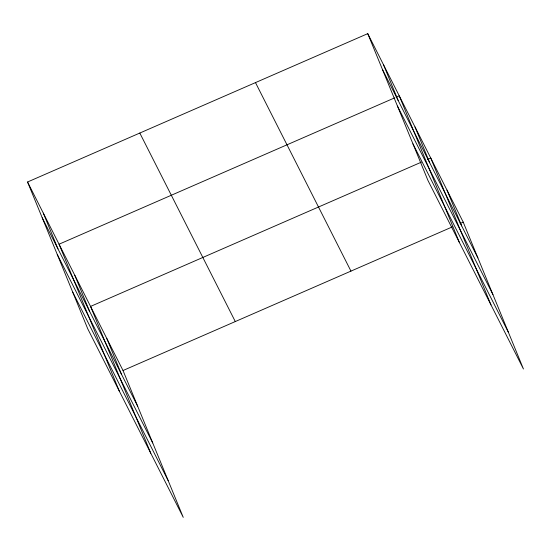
<?xml version="1.0" encoding="UTF-8"?>
<svg xmlns="http://www.w3.org/2000/svg" width="551" height="551" viewBox="0 0 551 551"><rect width="100%" height="100%" fill="white"/><g stroke="black" fill="none" stroke-linecap="round" stroke-linejoin="round"><path stroke-width="0.83" d="M27.55 182.002L123.025 370.513L183.249 517.355L87.774 328.851L27.55 182.002L367.751 33.645L463.226 222.149L523.45 368.998L427.975 180.487L367.751 33.645M394.578 97.892L59.053 244.21L119.285 391.058M396.141 97.21L399.261 95.853L459.486 242.695M421.412 162.139L90.564 306.418L150.788 453.266M427.645 159.418L430.765 158.061L490.989 304.903M123.025 370.513L452.309 226.909M460.106 223.513L463.226 222.149M382.428 69.419L477.896 257.923M397.457 106.074L492.931 294.578M412.947 143.839L508.415 332.343M255.485 82.602L350.959 271.113M139.816 133.046L235.291 321.55M42.22 217.776L137.695 406.287M57.256 254.431L152.723 442.942M72.746 292.195L168.213 480.706M446.992 190.102L461.669 225.882M415.013 126.957L429.684 162.731M383.503 64.749L398.18 100.523M106.791 338.466L121.461 374.239M74.805 275.314L89.482 311.088M43.302 213.106L57.972 248.88"/></g></svg>
